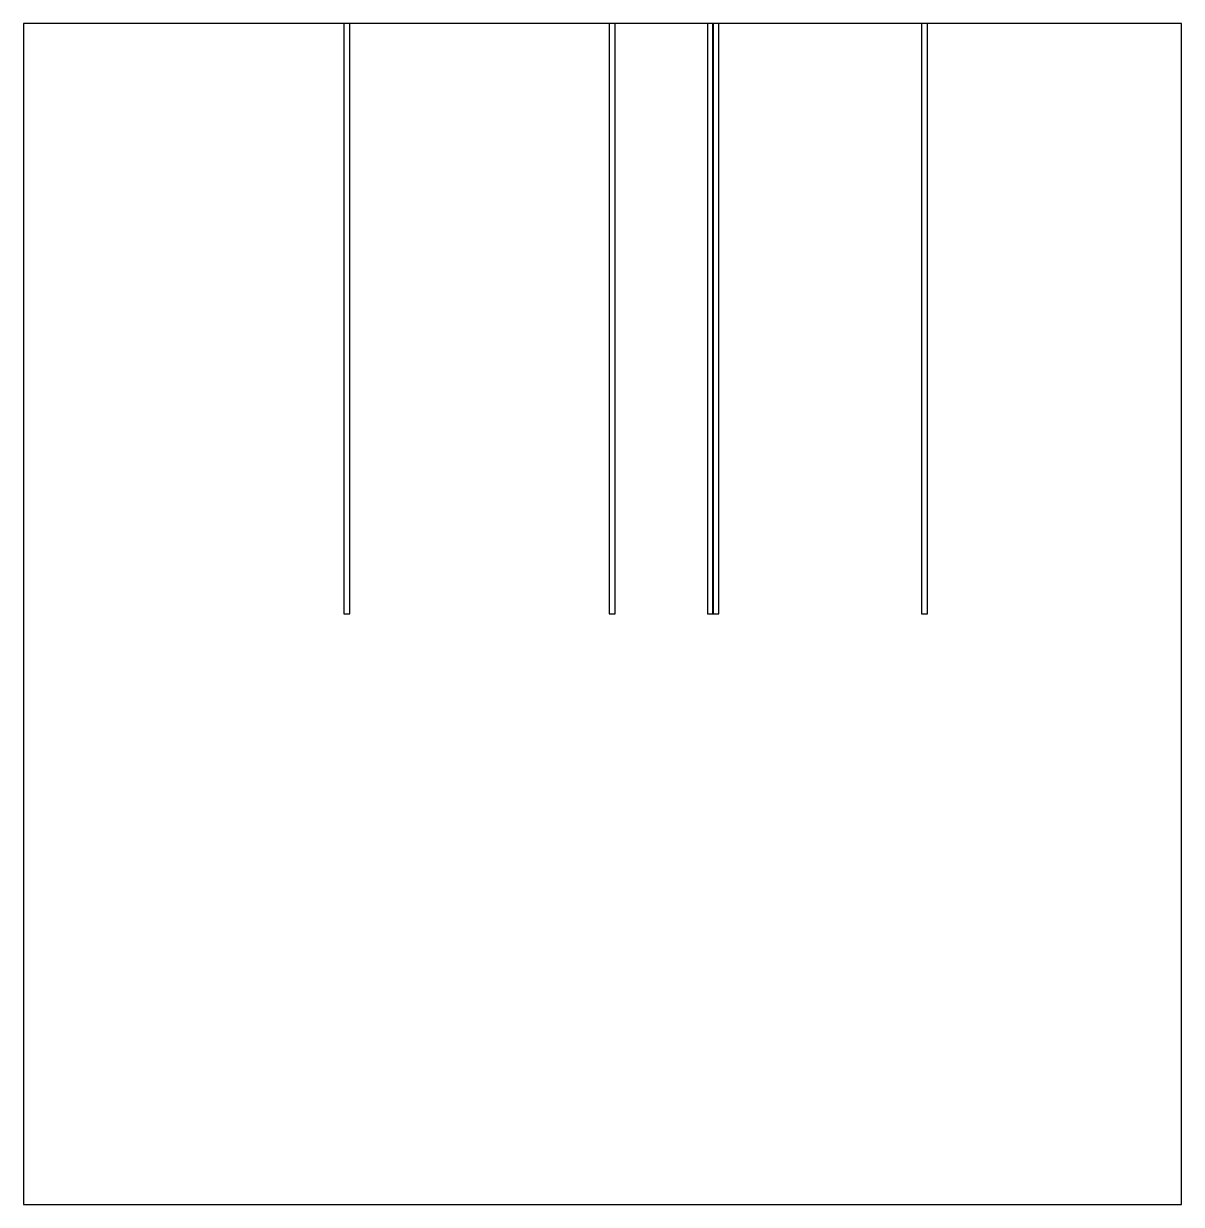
# Model space of a CAD drawing. Header units: millimetres. Extents: x 0 to 588, y 0 to 600.
import ezdxf

# ---------------------------------------------------------------- set-up
doc = ezdxf.new("R2010")
doc.units = ezdxf.units.MM
doc.layers.add('OUTLINE', color=5, linetype='Continuous')
doc.layers.add('SLOT', color=1, linetype='Continuous')

msp = doc.modelspace()

# ---------------------------------------------------------------- linework, layer by layer
at = {"layer": 'OUTLINE'}
msp.add_lwpolyline([(0, 0), (587.97, 0), (587.97, 600), (0, 600), (0, 0)], close=True, dxfattribs=at)
at = {"layer": 'SLOT'}
for points in [[(162.6, 300), (165.7, 300), (165.7, 600), (162.6, 600), (162.6, 300)], [(297.35, 300), (300.45, 300), (300.45, 600), (297.35, 600), (297.35, 300)], [(347.28, 300), (350.38, 300), (350.38, 600), (347.28, 600), (347.28, 300)], [(349.92, 300), (353.02, 300), (353.02, 600), (349.92, 600), (349.92, 300)], [(455.97, 300), (459.07, 300), (459.07, 600), (455.97, 600), (455.97, 300)]]:
    msp.add_lwpolyline(points, close=True, dxfattribs=at)

doc.saveas('drawing.dxf')
